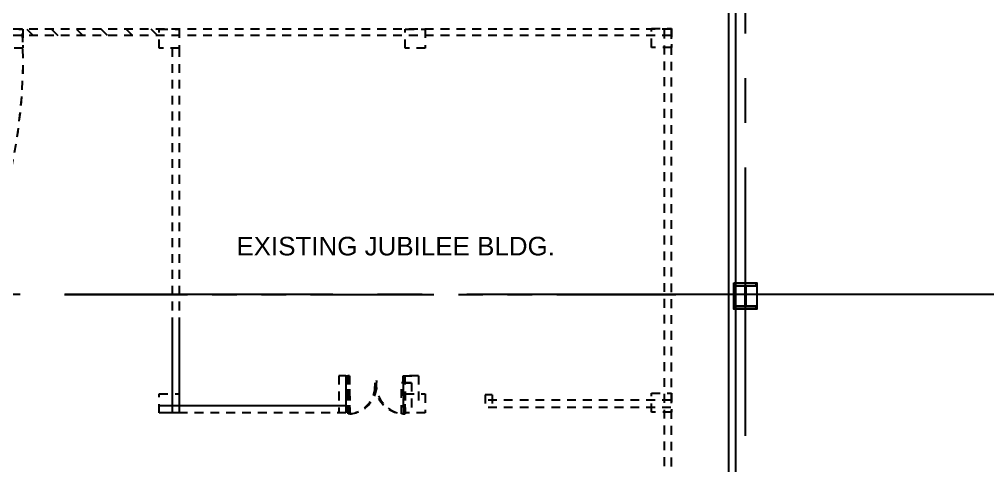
# Model space of a CAD drawing. Header units: millimetres. Extents: x 2148 to 2681, y 758 to 986.
# Drawn here: x 2422.23 to 2435.99, y 962.56 to 968.9 of the extents above; entities that cross this region are included whole.
import ezdxf

# ---------------------------------------------------------------- set-up
doc = ezdxf.new("R2010")
doc.units = ezdxf.units.MM
for name, pattern in [('CENTER2', [28.575, 19.05, -3.175, 3.175, -3.175]), ('HIDDEN', [0.375, 0.25, -0.125]), ('PHANTOMX2', [5, 2.5, -0.5, 0.5, -0.5, 0.5, -0.5])]:
    doc.linetypes.add(name, pattern=pattern)
for name, color, linetype in [('cladding', 2, 'Continuous'), ('COL-EX', 2, 'Continuous'), ('FIXTURE', 1, 'Continuous'), ('grid', 241, 'PHANTOMX2'), ('HATCH', 8, 'Continuous'), ('S_GRID LINES', 252, 'Continuous'), ('TEXT', 6, 'Continuous')]:
    doc.layers.add(name, color=color, linetype=linetype)
doc.styles.add('SWISS', font='swissl.ttf')
pattern_1 = [(135, (-83138.37034, 154219.73038), (-0.1767766953, -0.1767766953), [])]

# ---------------------------------------------------------------- blocks, each defined once
blk = doc.blocks.new('EXISTING')
at = {"layer": 'HATCH', "linetype": 'HIDDEN', "ltscale": 0.5}
h = blk.add_hatch(dxfattribs=at)
h.set_pattern_fill('ANSI31', color=256, scale=2, angle=90, style=0)
h.set_pattern_definition(pattern_1)
h.paths.add_polyline_path([(-79726.716, -2147.869), (-79726.716, -2147.959), (-79724.779, -2147.959), (-79724.779, -2147.869)])
h = blk.add_hatch(dxfattribs=at)
h.set_pattern_fill('ANSI31', color=256, scale=2, angle=90, style=0)
h.set_pattern_definition(pattern_1)
h.paths.add_polyline_path([(-79726.716, -2147.869), (-79726.716, -2147.959), (-79724.779, -2147.959), (-79724.779, -2147.869)])
for p, q in [((-79717.504, -2147.869), (-79727.001, -2147.869)), ((-79717.596, -2155.652), (-79717.596, -2147.859)), ((-79717.496, -2155.656), (-79717.496, -2147.858)), ((-79717.504, -2147.959), (-79727.001, -2147.959)), ((-79724.594, -2148.139), (-79724.594, -2153.322)), ((-79724.494, -2148.139), (-79724.494, -2153.322)), ((-79724.594, -2152.06), (-79724.594, -2153.322)), ((-79724.494, -2152.06), (-79724.494, -2153.322)), ((-79717.596, -2155.652), (-79717.596, -2152.324)), ((-79717.496, -2155.656), (-79717.496, -2152.324)), ((-79722.225, -2152.793), (-79722.225, -2153.222)), ((-79722.125, -2152.793), (-79722.225, -2152.793)), ((-79722.225, -2152.793), (-79722.225, -2153.322)), ((-79722.125, -2152.793), (-79722.225, -2152.793)), ((-79722.125, -2152.793), (-79722.093, -2152.793)), ((-79722.125, -2152.793), (-79722.125, -2153.322)), ((-79722.099, -2152.793), (-79722.093, -2153.334)), ((-79722.074, -2152.793), (-79722.099, -2152.793)), ((-79722.093, -2152.893), (-79722.093, -2152.793)), ((-79722.074, -2152.793), (-79722.068, -2153.334)), ((-79721.312, -2152.793), (-79721.306, -2153.334)), ((-79721.312, -2152.793), (-79721.094, -2152.793)), ((-79721.31, -2152.893), (-79721.31, -2152.793)), ((-79721.094, -2152.793), (-79721.31, -2152.793)), ((-79721.287, -2152.793), (-79721.281, -2153.334)), ((-79721.094, -2152.793), (-79721.094, -2153.242)), ((-79721.094, -2152.793), (-79721.094, -2153.242)), ((-79722.125, -2152.893), (-79722.125, -2153.322)), ((-79722.125, -2152.893), (-79722.093, -2152.893)), ((-79722.093, -2153.334), (-79722.093, -2152.893)), ((-79722.093, -2152.893), (-79722.068, -2152.893)), ((-79722.068, -2153.334), (-79722.068, -2152.893)), ((-79721.335, -2153.334), (-79721.335, -2152.893)), ((-79721.31, -2152.893), (-79721.335, -2152.893)), ((-79721.312, -2152.893), (-79721.194, -2152.893)), ((-79721.194, -2152.893), (-79721.31, -2152.893)), ((-79721.31, -2152.893), (-79721.31, -2153.334)), ((-79721.194, -2152.893), (-79721.194, -2153.242)), ((-79721.194, -2152.893), (-79721.194, -2153.242)), ((-79720.145, -2153.062), (-79720.145, -2153.242)), ((-79720.045, -2153.062), (-79720.145, -2153.062)), ((-79720.145, -2153.062), (-79720.145, -2153.242)), ((-79720.045, -2153.062), (-79720.145, -2153.062)), ((-79720.045, -2153.062), (-79720.045, -2153.242)), ((-79720.045, -2153.062), (-79720.045, -2153.242)), ((-79722.225, -2153.222), (-79724.779, -2153.222)), ((-79722.125, -2153.222), (-79724.779, -2153.222)), ((-79717.504, -2153.142), (-79720.145, -2153.142)), ((-79717.504, -2153.142), (-79720.145, -2153.142)), ((-79722.125, -2153.322), (-79724.779, -2153.322)), ((-79722.125, -2153.322), (-79724.779, -2153.322)), ((-79722.068, -2153.334), (-79722.093, -2153.334)), ((-79721.31, -2153.334), (-79721.335, -2153.334)), ((-79721.306, -2153.334), (-79721.281, -2153.334)), ((-79717.504, -2153.242), (-79720.145, -2153.242)), ((-79717.504, -2153.242), (-79720.145, -2153.242))]:
    blk.add_line(p, q, dxfattribs=at)
at = {"layer": 'HATCH', "linetype": 'HIDDEN', "ltscale": 0.5, "elevation": 0}
for points in [[(-79726.716, -2147.869), (-79726.716, -2148.139), (-79727.001, -2148.139), (-79727.001, -2147.869)], [(-79726.716, -2147.869), (-79726.716, -2148.139), (-79727.001, -2148.139), (-79727.001, -2147.869)], [(-79724.494, -2147.869), (-79724.494, -2148.139), (-79724.779, -2148.139), (-79724.779, -2147.869)], [(-79724.494, -2147.869), (-79724.494, -2148.139), (-79724.779, -2148.139), (-79724.779, -2147.869)], [(-79720.996, -2147.869), (-79720.996, -2148.139), (-79721.281, -2148.139), (-79721.281, -2147.869)], [(-79720.996, -2147.869), (-79720.996, -2148.139), (-79721.281, -2148.139), (-79721.281, -2147.869)], [(-79717.496, -2147.858), (-79717.496, -2148.127), (-79717.78, -2148.127), (-79717.78, -2147.858)], [(-79717.496, -2147.858), (-79717.496, -2148.127), (-79717.78, -2148.127), (-79717.78, -2147.858)], [(-79724.494, -2153.052), (-79724.494, -2153.322), (-79724.779, -2153.322), (-79724.779, -2153.052)], [(-79724.494, -2153.052), (-79724.494, -2153.322), (-79724.779, -2153.322), (-79724.779, -2153.052)], [(-79720.996, -2153.052), (-79720.996, -2153.322), (-79721.281, -2153.322), (-79721.281, -2153.052)], [(-79720.996, -2153.052), (-79720.996, -2153.322), (-79721.281, -2153.322), (-79721.281, -2153.052)], [(-79717.496, -2153.041), (-79717.496, -2153.31), (-79717.78, -2153.31), (-79717.78, -2153.041)], [(-79717.496, -2153.041), (-79717.496, -2153.31), (-79717.78, -2153.31), (-79717.78, -2153.041)]]:
    blk.add_lwpolyline(points, close=True, dxfattribs=at)
at = {"layer": 'HATCH', "linetype": 'HIDDEN', "ltscale": 0.5}
for centre, radius, start, end in [((-79734.006, -2148.292), 7.295, 301.7835, 3.6077), ((-79734.006, -2148.292), 7.295, 303.5395, 2.2599), ((-79722.104, -2152.917), 0.419, 274.9564, 8.0347), ((-79722.109, -2152.938), 0.398, 275.9759, 6.5288), ((-79721.285, -2152.906), 0.429, 178.2601, 266.6712), ((-79721.274, -2152.917), 0.419, 171.9653, 265.0436)]:
    blk.add_arc(centre, radius, start, end, dxfattribs=at)

msp = doc.modelspace()

# ---------------------------------------------------------------- linework, layer by layer
at = {"layer": 'cladding', "elevation": 0}
msp.add_lwpolyline([(2432.3839329, 965.156811), (2432.7089329, 965.156811), (2432.7089329, 964.781811), (2432.3839329, 964.781811)], close=True, dxfattribs=at)
at = {"layer": 'COL-EX'}
msp.add_lwpolyline([(2432.5564709, 965.114311), (2432.6989709, 965.114311), (2432.6989709, 965.144311), (2432.3989709, 965.144311), (2432.3989709, 965.114311), (2432.5414709, 965.114311), (2432.5414709, 964.824311), (2432.3989709, 964.824311), (2432.3989709, 964.794311), (2432.6989709, 964.794311), (2432.6989709, 964.824311), (2432.5564709, 964.824311)], close=True, dxfattribs=at)
at = {"layer": 'FIXTURE', "linetype": 'ByBlock', "ltscale": 0.5}
for p, q in [((2432.308657, 978.0126712, 0), (2432.308657, 960.5160136, 0)), ((2432.408657, 977.9126712, 0), (2432.408657, 960.656811, 0))]:
    msp.add_line(p, q, dxfattribs=at)
at = {"layer": 'grid', "ltscale": 0.7}
msp.add_line((2422.8665873, 964.9898693, 0), (2431.558657, 964.9898693, 0), dxfattribs=at)
at = {"layer": 'HATCH', "linetype": 'CENTER2', "ltscale": 0.5}
msp.add_line((2449.798657, 964.9894027, 0), (2431.558657, 964.9894027, 0), dxfattribs=at)
at = {"layer": 'S_GRID LINES', "linetype": 'CENTER2', "ltscale": 0.2}
for p, q in [((2432.5489709, 922.9776771, 0), (2432.5489709, 982.0412557, 0)), ((2455.2586899, 964.9914942, 0), (2392.5518229, 964.9914942, 0))]:
    msp.add_line(p, q, dxfattribs=at)

# ---------------------------------------------------------------- block references
at = {"layer": 'HATCH', "color": 2, "lineweight": -3}
msp.add_blockref('EXISTING', (82148.9926086, 3116.6282593, 0), dxfattribs=at)

# ---------------------------------------------------------------- texts
at = {"layer": 'TEXT', "style": 'SWISS'}
msp.add_text('EXISTING JUBILEE BLDG.', height=0.264, dxfattribs=at).set_placement((2425.3108937, 965.5450002, 0))

doc.saveas('drawing.dxf')
